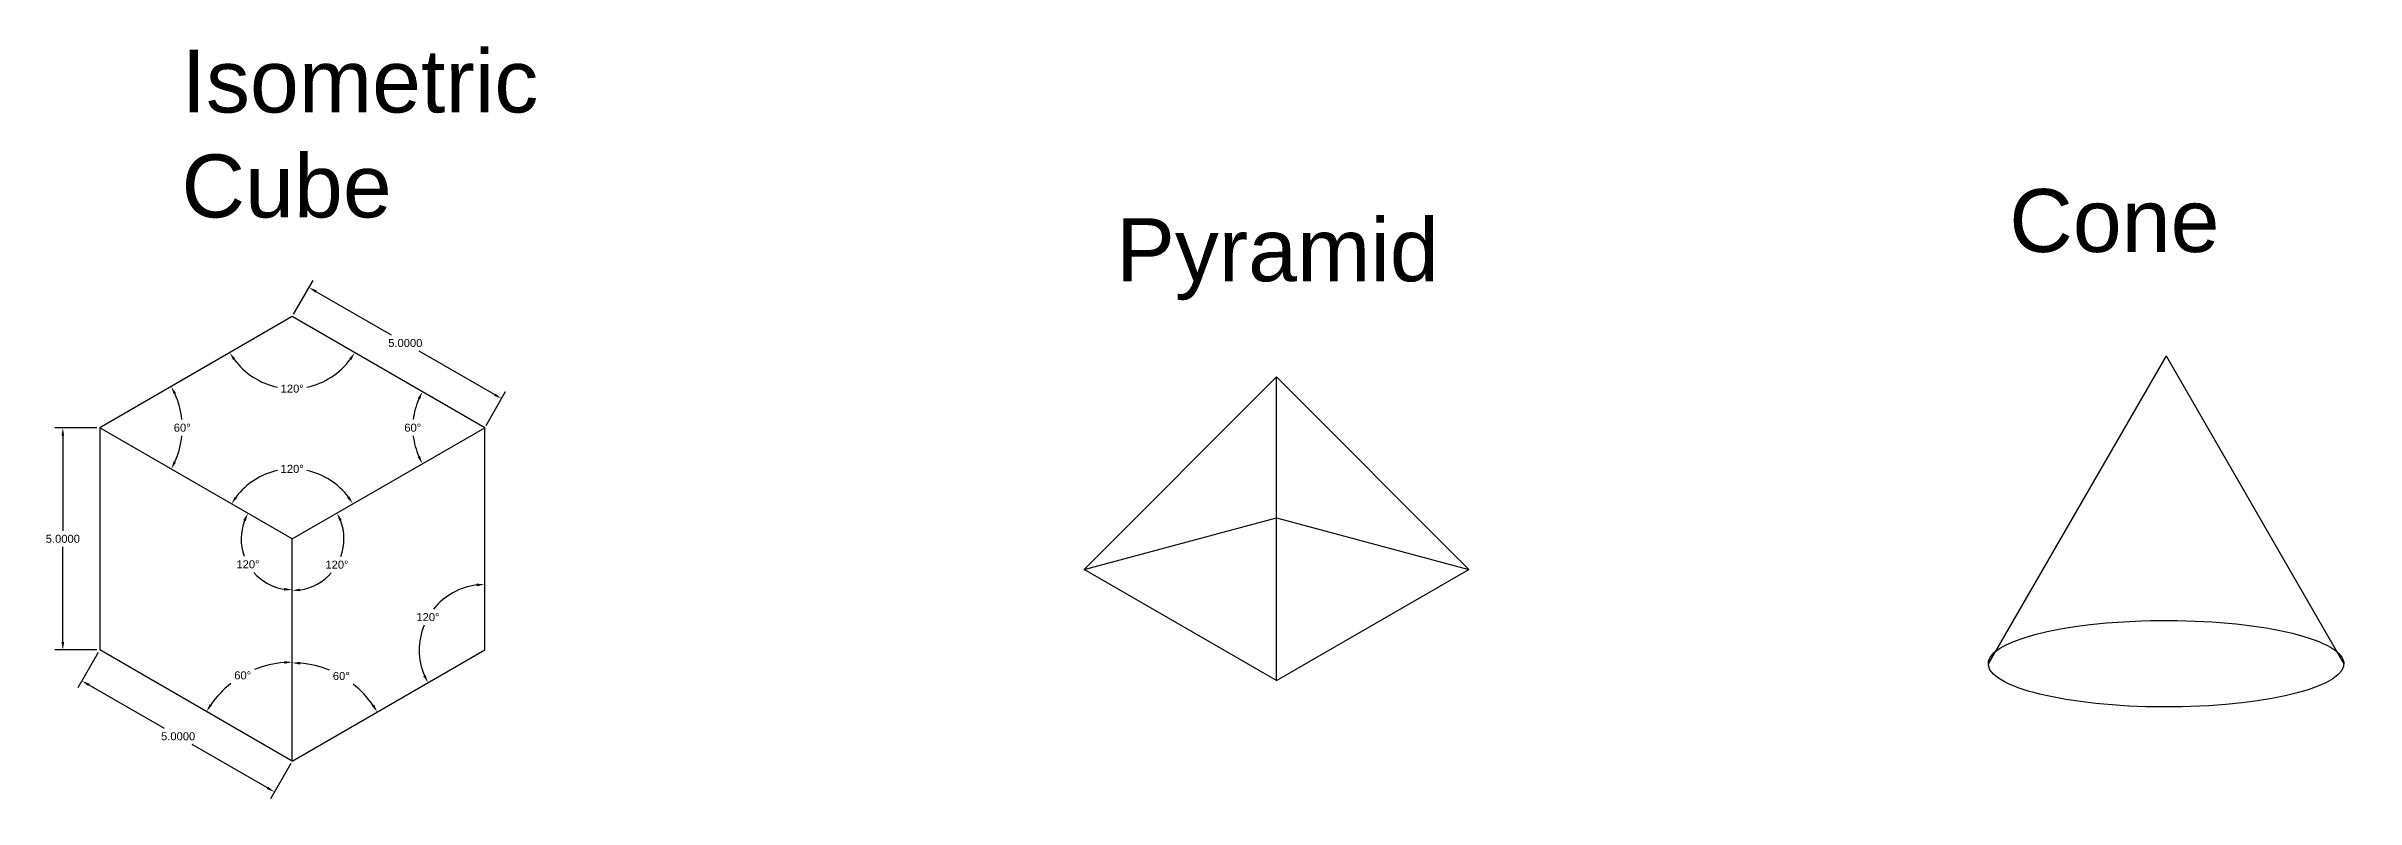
# Model space of a CAD drawing. Header units: centimetres. Extents: x 6 to 144, y 8 to 36.
# Drawn here: x 92.3 to 144.3, y 15.5 to 32.4 of the extents above; entities that cross this region are included whole.
import ezdxf

# ---------------------------------------------------------------- set-up
doc = ezdxf.new("R2010")
doc.units = ezdxf.units.CM
doc.header["$MEASUREMENT"] = 0
doc.styles.get("Standard").update_dxf_attribs({"font": 'arial.ttf'})
doc.dimstyles.get("Standard").update_dxf_attribs({"dimtxt": 0.18, "dimasz": 0.18, "dimexe": 0.18, "dimexo": 0.0625, "dimgap": 0.09, "dimtad": 0, "dimtih": 1, "dimtoh": 1, "dimdec": 4, "dimzin": 0, "dimdsep": 46, "dimtxsty": 'Standard', "dimcen": 0.09, "dimadec": 0, "dimazin": 0, "dimtfac": 1, "dimtdec": 4, "dimtofl": 0, "dimtmove": 0, "dimatfit": 3, "dimfxl": 1, "dimtolj": 1, "dimtzin": 0, "dimarcsym": 0})

# ---------------------------------------------------------------- blocks, each defined once
blk = doc.blocks.new('*D51')
at = {"color": 0, "lineweight": -2, "transparency": 16777216}
for start, end in [(156.3795, 173.5427), (186.4573, 203.6205)]:
    blk.add_arc((102.199, 23.861), 1.617, start, end, dxfattribs=at)
at = {"color": 0, "transparency": 16777216}
for points in [[(100.69, 24.523), (100.744, 24.496), (100.798, 24.67)], [(100.744, 23.227), (100.69, 23.2), (100.798, 23.052)]]:
    blk.add_solid(points, dxfattribs=at)
at = {"layer": 'Defpoints', "color": 0, "transparency": 16777216}
for p in [(97.869, 26.361), (100.606, 24.142), (102.199, 23.861), (102.199, 23.861), (97.869, 21.361)]:
    blk.add_point(p, dxfattribs=at)
at = {"color": 0, "transparency": 16777216, "insert": (100.581, 23.861), "char_height": 0.18, "attachment_point": 5}
blk.add_mtext('\\A1;60°', dxfattribs=at)
blk = doc.blocks.new('*D52')
at = {"color": 0, "lineweight": -2, "transparency": 16777216}
for start, end in [(102.0296, 143.4435), (36.5565, 77.9704)]:
    blk.add_arc((97.869, 21.361), 1.574, start, end, dxfattribs=at)
at = {"color": 0, "transparency": 16777216}
for points in [[(96.63, 22.282), (96.579, 22.315), (96.506, 22.148)], [(99.158, 22.315), (99.108, 22.282), (99.232, 22.148)]]:
    blk.add_solid(points, dxfattribs=at)
at = {"layer": 'Defpoints', "color": 0, "transparency": 16777216}
for p in [(93.539, 23.861), (102.199, 23.861), (98.407, 22.84), (97.869, 21.361), (97.869, 21.361)]:
    blk.add_point(p, dxfattribs=at)
at = {"color": 0, "transparency": 16777216, "insert": (97.869, 22.935), "char_height": 0.18, "attachment_point": 5}
blk.add_mtext('\\A1;120°', dxfattribs=at)
blk = doc.blocks.new('*D53')
at = {"color": 0, "lineweight": -2, "transparency": 16777216}
for start, end in [(5.6233, 24.4423), (335.5577, 354.3767)]:
    blk.add_arc((93.539, 23.861), 1.856, start, end, dxfattribs=at)
at = {"color": 0, "transparency": 16777216}
for points in [[(95.202, 24.616), (95.255, 24.643), (95.146, 24.789)], [(95.255, 23.079), (95.202, 23.107), (95.146, 22.933)]]:
    blk.add_solid(points, dxfattribs=at)
at = {"layer": 'Defpoints', "color": 0, "transparency": 16777216}
for p in [(97.869, 26.361), (93.539, 23.861), (93.539, 23.861), (95.367, 23.539), (97.869, 21.361)]:
    blk.add_point(p, dxfattribs=at)
at = {"color": 0, "transparency": 16777216, "insert": (95.395, 23.861), "char_height": 0.18, "attachment_point": 5}
blk.add_mtext('\\A1;60°', dxfattribs=at)
blk = doc.blocks.new('*D54')
at = {"color": 0, "lineweight": -2, "transparency": 16777216}
for start, end in [(216.365, 258.3264), (281.6736, 323.635)]:
    blk.add_arc((97.869, 26.361), 1.621, start, end, dxfattribs=at)
at = {"color": 0, "transparency": 16777216}
for points in [[(96.538, 25.383), (96.588, 25.416), (96.465, 25.551)], [(99.149, 25.416), (99.199, 25.383), (99.273, 25.551)]]:
    blk.add_solid(points, dxfattribs=at)
at = {"layer": 'Defpoints', "color": 0, "transparency": 16777216}
for p in [(97.869, 26.361), (97.869, 26.361), (97.314, 24.838), (93.539, 23.861), (102.199, 23.861)]:
    blk.add_point(p, dxfattribs=at)
at = {"color": 0, "transparency": 16777216, "insert": (97.869, 24.74), "char_height": 0.18, "attachment_point": 5}
blk.add_mtext('\\A1;120°', dxfattribs=at)
blk = doc.blocks.new('*D55')
at = {"color": 0, "lineweight": -2, "transparency": 16777216}
for start, end in [(94.6355, 112.3337), (128.3161, 145.3645)]:
    blk.add_arc((97.869, 16.361), 2.225, start, end, dxfattribs=at)
at = {"color": 0, "transparency": 16777216}
for points in [[(97.688, 18.609), (97.69, 18.549), (97.869, 18.587)], [(96.063, 17.61), (96.012, 17.642), (95.941, 17.474)]]:
    blk.add_solid(points, dxfattribs=at)
at = {"layer": 'Defpoints', "color": 0, "transparency": 16777216}
for p in [(97.869, 21.361), (93.539, 18.861), (97.108, 18.452), (97.869, 16.361), (97.869, 16.361)]:
    blk.add_point(p, dxfattribs=at)
at = {"color": 0, "transparency": 16777216, "insert": (96.756, 18.288), "char_height": 0.18, "attachment_point": 5}
blk.add_mtext('\\A1;60°', dxfattribs=at)
blk = doc.blocks.new('*D56')
at = {"color": 0, "lineweight": -2, "transparency": 16777216}
for start, end in [(67.7229, 85.3292), (34.6708, 51.6171)]:
    blk.add_arc((97.869, 16.361), 2.209, start, end, dxfattribs=at)
at = {"color": 0, "transparency": 16777216}
for points in [[(98.047, 18.532), (98.05, 18.592), (97.869, 18.57)], [(99.711, 17.634), (99.66, 17.601), (99.781, 17.465)]]:
    blk.add_solid(points, dxfattribs=at)
at = {"layer": 'Defpoints', "color": 0, "transparency": 16777216}
for p in [(97.869, 21.361), (102.199, 18.861), (99.288, 18.053), (97.869, 16.361), (97.869, 16.361)]:
    blk.add_point(p, dxfattribs=at)
at = {"color": 0, "transparency": 16777216, "insert": (98.973, 18.274), "char_height": 0.18, "attachment_point": 5}
blk.add_mtext('\\A1;60°', dxfattribs=at)
blk = doc.blocks.new('*D57')
at = {"color": 0, "lineweight": -2, "transparency": 16777216}
for start, end in [(97.0036, 141.4314), (157.8799, 202.9964)]:
    blk.add_arc((102.199, 18.861), 1.473, start, end, dxfattribs=at)
at = {"color": 0, "transparency": 16777216}
for points in [[(102.017, 20.354), (102.021, 20.294), (102.199, 20.335)], [(100.869, 18.299), (100.816, 18.272), (100.923, 18.124)]]:
    blk.add_solid(points, dxfattribs=at)
at = {"layer": 'Defpoints', "color": 0, "transparency": 16777216}
for p in [(102.199, 23.861), (101.252, 19.99), (102.199, 18.861), (102.199, 18.861), (97.869, 16.361)]:
    blk.add_point(p, dxfattribs=at)
at = {"color": 0, "transparency": 16777216, "insert": (100.923, 19.598), "char_height": 0.18, "attachment_point": 5}
blk.add_mtext('\\A1;120°', dxfattribs=at)
blk = doc.blocks.new('*D58')
at = {"color": 0, "lineweight": -2, "transparency": 16777216}
for start, end in [(158.9869, 199.9776), (221.1739, 261.0131)]:
    blk.add_arc((97.869, 21.361), 1.149, start, end, dxfattribs=at)
at = {"color": 0, "transparency": 16777216}
for points in [[(96.769, 21.786), (96.823, 21.76), (96.874, 21.936)], [(97.692, 20.256), (97.687, 20.197), (97.869, 20.212)]]:
    blk.add_solid(points, dxfattribs=at)
at = {"layer": 'Defpoints', "color": 0, "transparency": 16777216}
for p in [(93.539, 23.861), (97.869, 21.361), (97.869, 21.361), (96.737, 21.162), (97.869, 16.361)]:
    blk.add_point(p, dxfattribs=at)
at = {"color": 0, "transparency": 16777216, "insert": (96.874, 20.787), "char_height": 0.18, "attachment_point": 5}
blk.add_mtext('\\A1;120°', dxfattribs=at)
blk = doc.blocks.new('*D59')
at = {"color": 0, "lineweight": -2, "transparency": 16777216}
for start, end in [(339.8991, 21.1281), (278.8719, 318.9798)]:
    blk.add_arc((97.869, 21.361), 1.164, start, end, dxfattribs=at)
at = {"color": 0, "transparency": 16777216}
for points in [[(98.927, 21.768), (98.981, 21.794), (98.876, 21.943)], [(98.051, 20.182), (98.046, 20.241), (97.869, 20.198)]]:
    blk.add_solid(points, dxfattribs=at)
at = {"layer": 'Defpoints', "color": 0, "transparency": 16777216}
for p in [(102.199, 23.861), (97.869, 21.361), (97.869, 21.361), (98.617, 20.47), (97.869, 16.361)]:
    blk.add_point(p, dxfattribs=at)
at = {"color": 0, "transparency": 16777216, "insert": (98.876, 20.779), "char_height": 0.18, "attachment_point": 5}
blk.add_mtext('\\A1;120°', dxfattribs=at)
blk = doc.blocks.new('*D60')
at = {"color": 0, "lineweight": -2, "transparency": 16777216}
for p, q in [((93.476, 23.861), (92.529, 23.861)), ((92.709, 23.681), (92.709, 21.543)), ((92.709, 19.041), (92.709, 21.179)), ((93.476, 18.861), (92.529, 18.861))]:
    blk.add_line(p, q, dxfattribs=at)
at = {"color": 0, "transparency": 16777216}
for points in [[(92.679, 23.681), (92.739, 23.681), (92.709, 23.861)], [(92.679, 19.041), (92.739, 19.041), (92.709, 18.861)]]:
    blk.add_solid(points, dxfattribs=at)
at = {"layer": 'Defpoints', "color": 0, "transparency": 16777216}
for p in [(93.539, 23.861), (92.709, 18.861), (93.539, 18.861)]:
    blk.add_point(p, dxfattribs=at)
at = {"color": 0, "transparency": 16777216, "insert": (92.709, 21.361), "char_height": 0.18, "attachment_point": 5}
blk.add_mtext('\\A1;5.0000', dxfattribs=at)
blk = doc.blocks.new('*D61')
at = {"color": 0, "lineweight": -2, "transparency": 16777216}
for p, q in [((93.507, 18.807), (93.048, 18.011)), ((93.294, 18.077), (94.988, 17.099)), ((97.312, 15.757), (95.618, 16.735)), ((97.838, 16.307), (97.378, 15.511))]:
    blk.add_line(p, q, dxfattribs=at)
at = {"color": 0, "transparency": 16777216}
for points in [[(93.309, 18.103), (93.279, 18.051), (93.138, 18.167)], [(97.327, 15.783), (97.297, 15.731), (97.468, 15.667)]]:
    blk.add_solid(points, dxfattribs=at)
at = {"layer": 'Defpoints', "color": 0, "transparency": 16777216}
for p in [(93.539, 18.861), (97.869, 16.361), (97.468, 15.667)]:
    blk.add_point(p, dxfattribs=at)
at = {"color": 0, "transparency": 16777216, "insert": (95.303, 16.917), "char_height": 0.18, "attachment_point": 5}
blk.add_mtext('\\A1;5.0000', dxfattribs=at)
blk = doc.blocks.new('*D62')
at = {"color": 0, "lineweight": -2, "transparency": 16777216}
for p, q in [((97.9, 26.415), (98.338, 27.173)), ((98.403, 26.927), (100.098, 25.949)), ((102.422, 24.607), (100.728, 25.585)), ((102.23, 23.915), (102.668, 24.673))]:
    blk.add_line(p, q, dxfattribs=at)
at = {"color": 0, "transparency": 16777216}
for points in [[(98.418, 26.953), (98.388, 26.901), (98.248, 27.017)], [(102.437, 24.633), (102.407, 24.581), (102.578, 24.517)]]:
    blk.add_solid(points, dxfattribs=at)
at = {"layer": 'Defpoints', "color": 0, "transparency": 16777216}
for p in [(97.869, 26.361), (102.578, 24.517), (102.199, 23.861)]:
    blk.add_point(p, dxfattribs=at)
at = {"color": 0, "transparency": 16777216, "insert": (100.413, 25.767), "char_height": 0.18, "attachment_point": 5}
blk.add_mtext('\\A1;5.0000', dxfattribs=at)

msp = doc.modelspace()

# ---------------------------------------------------------------- linework, layer by layer
for p, q in [((97.86876, 26.36113), (93.53863, 23.86113)), ((102.19889, 23.86113), (97.86876, 26.36113)), ((140.02409, 25.47926), (136.02409, 18.55106)), ((140.02409, 25.47926), (144.02409, 18.55106)), ((120.01182, 25.00422), (115.68169, 20.6741)), ((124.34195, 20.6741), (120.01182, 25.00422)), ((120.01182, 18.1741), (120.01182, 25.00422)), ((93.53863, 23.86113), (93.53863, 18.86113)), ((97.86876, 21.36113), (93.53863, 23.86113)), ((97.86876, 21.36113), (102.19889, 23.86113)), ((102.19889, 18.86113), (102.19889, 23.86113)), ((115.68169, 20.6741), (120.01182, 21.83435)), ((120.01182, 21.83435), (124.34195, 20.6741)), ((97.86876, 16.36113), (97.86876, 21.36113)), ((120.01182, 18.1741), (115.68169, 20.6741)), ((120.01182, 18.1741), (124.34195, 20.6741)), ((97.86876, 16.36113), (93.53863, 18.86113)), ((97.86876, 16.36113), (102.19889, 18.86113))]:
    msp.add_line(p, q)
msp.add_ellipse((140.02409, 18.55106), major_axis=(-4, 0), ratio=0.24331735, start_param=1.710362362902452, end_param=7.993547670082038)

# ---------------------------------------------------------------- texts
at = {"attachment_point": 1}
for s, width, insert, char_height in [('\\pxt4,7;Isometric    Cube', 12.1386228, (95.379, 32.37145), 1.4164627), ('Cone', 6.6778519, (136.49712, 29.23226), 1.416463), ('Pyramid', 6.3339281, (116.40624, 28.57367), 1.416463)]:
    msp.add_mtext_dynamic_manual_height_columns(s, width=width, gutter_width=7.08231, heights=[0], dxfattribs=dict(at, insert=insert, char_height=char_height))

# ---------------------------------------------------------------- dimensions: what is measured, and where the dimension line sits
for p1, p2, distance, picture, middle in [((97.86876, 26.36113), (102.19889, 23.86113), 0.75765, '*D62', (100.41265, 25.76727)), ((93.53863, 18.86113), (97.86876, 16.36113), -0.80171, '*D61', (95.30284, 16.91683))]:
    dim = msp.add_aligned_dim(p1=p1, p2=p2, distance=distance, dimstyle='Standard')
    dim.commit()
    dim.dimension.update_dxf_attribs({"geometry": picture, "text_midpoint": middle})
for base, line1, line2, picture, middle in [((95.36681, 23.53877), ((97.86876, 21.36113), (93.53863, 23.86113)), ((97.86876, 26.36113), (93.53863, 23.86113)), '*D53', (95.39502, 23.86113)), ((97.3143, 24.83775), ((102.19889, 23.86113), (97.86876, 26.36113)), ((97.86876, 26.36113), (93.53863, 23.86113)), '*D54', (97.86876, 24.73998)), ((100.60601, 24.14199), ((97.86876, 21.36113), (102.19889, 23.86113)), ((102.19889, 23.86113), (97.86876, 26.36113)), '*D51', (100.58144, 23.86113)), ((98.40704, 22.84005), ((97.86876, 21.36113), (102.19889, 23.86113)), ((97.86876, 21.36113), (93.53863, 23.86113)), '*D52', (97.86876, 22.93496)), ((96.73745, 21.16165), ((97.86876, 16.36113), (97.86876, 21.36113)), ((97.86876, 21.36113), (93.53863, 23.86113)), '*D58', (96.87391, 20.78675)), ((101.25175, 19.98988), ((97.86876, 16.36113), (102.19889, 18.86113)), ((102.19889, 18.86113), (102.19889, 23.86113)), '*D57', (100.92282, 19.59787)), ((98.61672, 20.46974), ((97.86876, 16.36113), (97.86876, 21.36113)), ((97.86876, 21.36113), (102.19889, 23.86113)), '*D59', (98.87649, 20.77932)), ((97.10761, 18.45237), ((97.86876, 16.36113), (97.86876, 21.36113)), ((97.86876, 16.36113), (93.53863, 18.86113)), '*D55', (96.75603, 18.28843)), ((99.28844, 18.05304), ((97.86876, 16.36113), (97.86876, 21.36113)), ((97.86876, 16.36113), (102.19889, 18.86113)), '*D56', (98.97308, 18.27386))]:
    dim = msp.add_angular_dim_2l(base=base, line1=line1, line2=line2, dimstyle='Standard')
    dim.commit()
    dim.dimension.update_dxf_attribs({"geometry": picture, "text_midpoint": middle})
dim = msp.add_linear_dim(base=(92.70943, 18.86113), p1=(93.53863, 23.86113), p2=(93.53863, 18.86113), angle=90, dimstyle='Standard')
dim.commit()
dim.dimension.update_dxf_attribs({"geometry": '*D60', "text_midpoint": (92.70943, 21.36113)})

doc.saveas('drawing.dxf')
